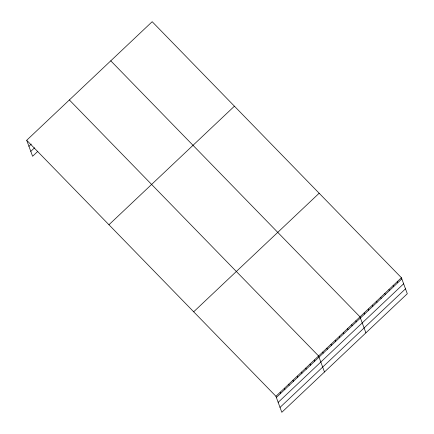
<?xml version="1.0" encoding="UTF-8"?>
<svg xmlns="http://www.w3.org/2000/svg" width="434" height="434" viewBox="0 0 434 434"><rect width="100%" height="100%" fill="white"/><g stroke="black" fill="none" stroke-linecap="round" stroke-linejoin="round"><path stroke-width="0.65" d="M26.702 140.263L152.182 21.7L401.407 277.727L407.298 293.737L281.818 412.3L275.926 396.285L26.702 140.263L32.593 156.273L37.807 151.347M28.932 146.323L31.302 144.083M30.792 151.374L34.584 147.793M108.945 224.752L234.425 106.189M193.683 311.796L319.164 193.238M275.926 396.285L401.407 277.727M276.355 397.446L401.835 278.883M278.161 402.351L403.636 283.787M280.017 407.401L405.497 288.838M110.773 60.825L359.998 316.853L365.889 332.862M69.364 99.95L318.594 355.978L324.486 371.987M397.267 281.639L397.69 282.8M393.123 285.55L393.551 286.711M388.983 289.462L389.412 290.623M384.844 293.373L385.273 294.534M380.705 297.29L381.128 298.451M376.56 301.201L376.989 302.362M372.421 305.113L372.849 306.274M368.282 309.024L368.71 310.185M364.142 312.936L364.565 314.097M355.858 320.764L356.287 321.925M351.719 324.675L352.142 325.836M347.574 328.587L348.003 329.748M343.435 332.498L343.864 333.659M339.296 336.415L339.724 337.576M335.156 340.327L335.58 341.487M331.012 344.238L331.44 345.399M326.873 348.149L327.301 349.31M322.733 352.061L323.162 353.222M314.325 360.008L314.753 361.169M310.06 364.039L310.484 365.2M305.791 368.07L306.22 369.231M301.527 372.101L301.956 373.262M297.257 376.132L297.686 377.292M292.993 380.162L293.422 381.323M288.729 384.193L289.152 385.354M284.46 388.224L284.888 389.385M280.196 392.255L280.624 393.416"/></g></svg>
